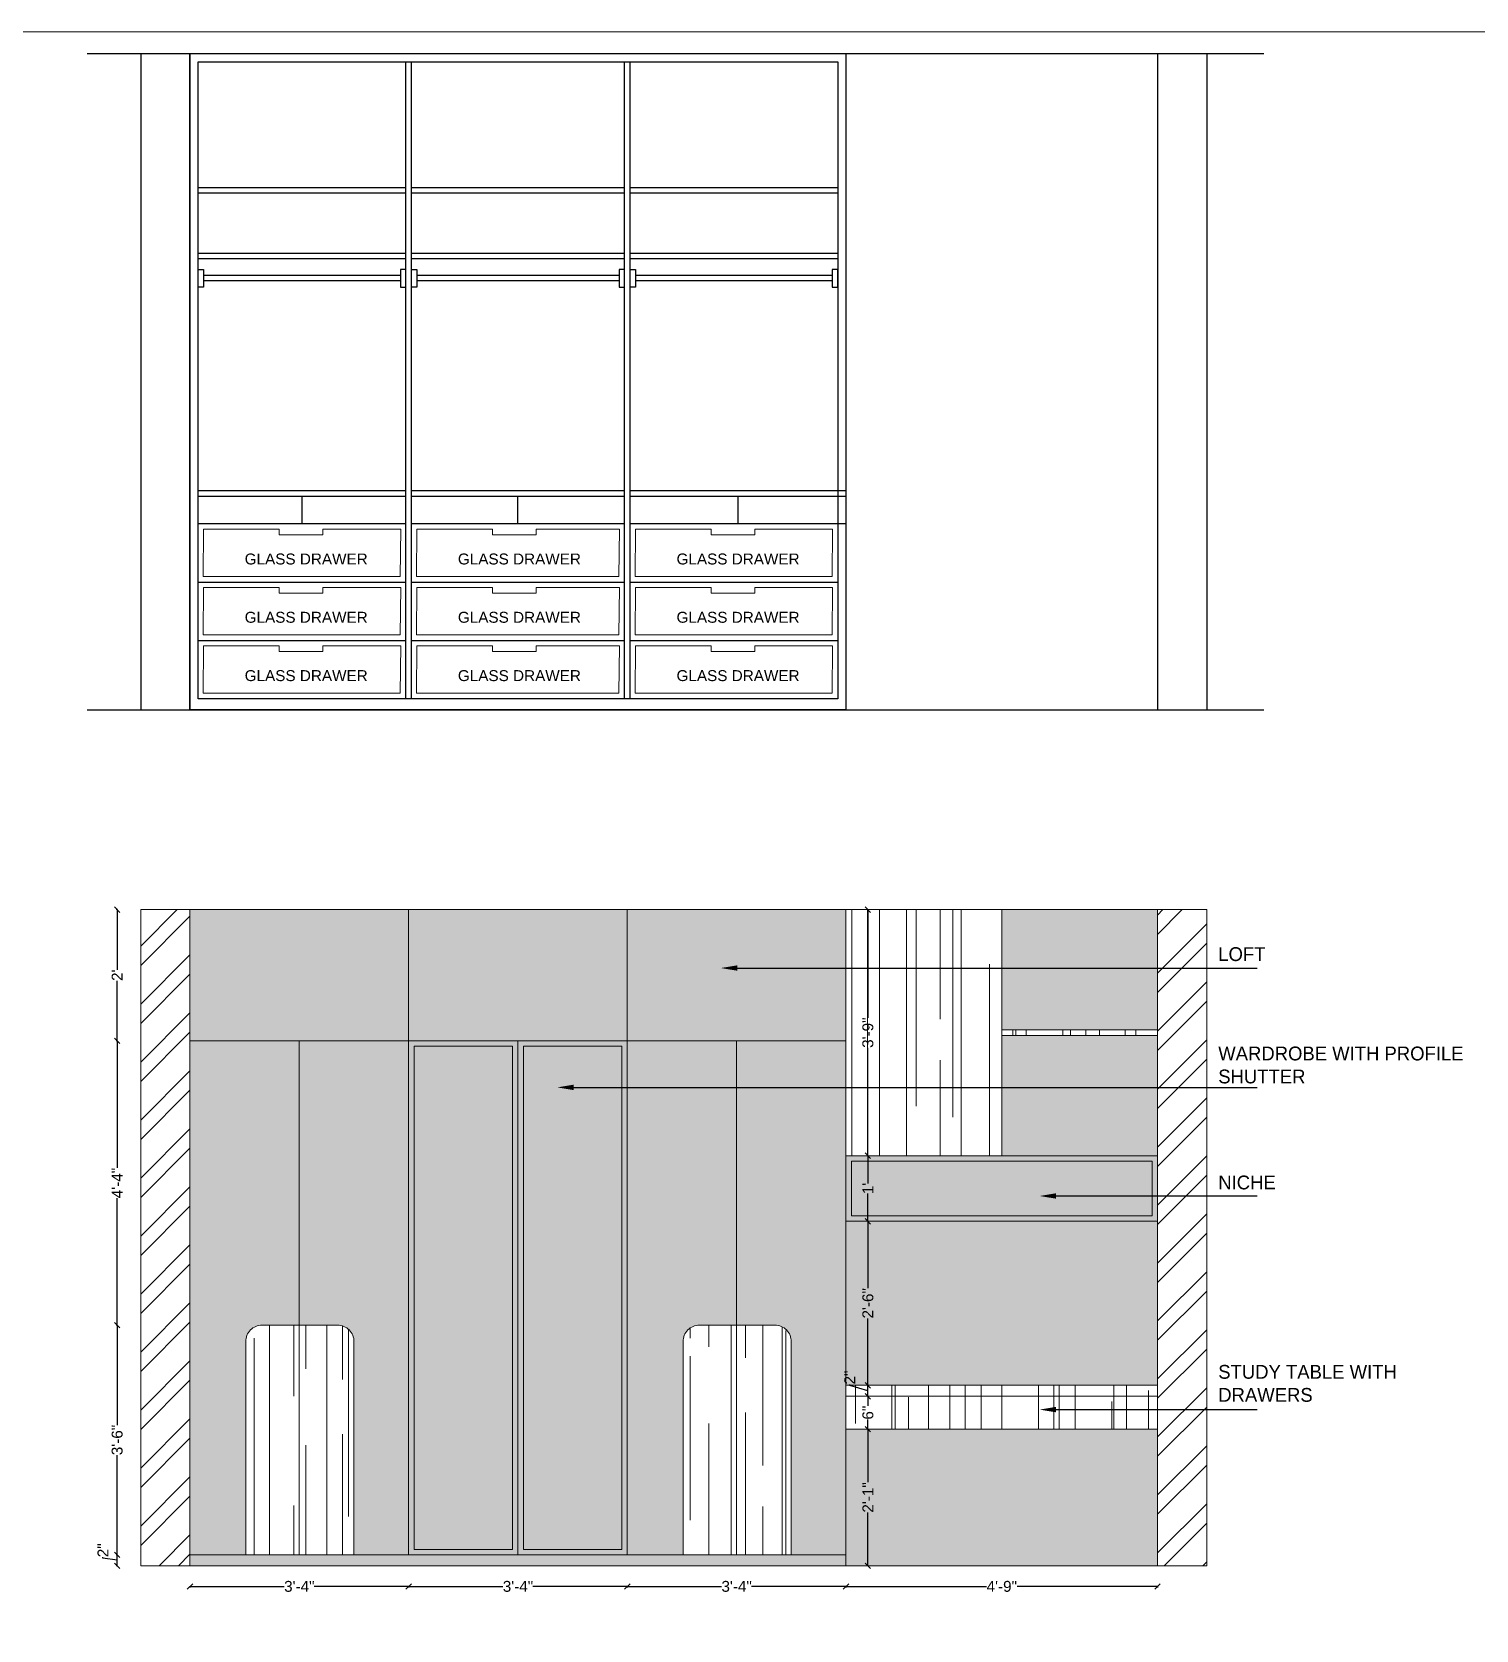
# Model space of a CAD drawing. Header units: inches. Extents: x 15448 to 46480, y -8154 to 0.
# Drawn here: x 16640.1 to 16904.2, y -3888.8 to -3596.5 of the extents above; entities that cross this region are included whole.
import ezdxf
from ezdxf import colors
from ezdxf.entities.mleader import LeaderData, LeaderLine
from ezdxf.math import Vec2, Vec3

# ---------------------------------------------------------------- set-up
doc = ezdxf.new("R2010")
doc.units = ezdxf.units.IN
doc.header["$MEASUREMENT"] = 0
doc.layers.add('IEL-HATCH-002', color=7, linetype='Continuous')
doc.styles.add('b.k', font='verdana.ttf')
doc.styles.add('HEMI', font='stylu.ttf')
doc.styles.get("Standard").update_dxf_attribs({"font": 'arial.ttf'})
doc.dimstyles.new('STANDARD$0', dxfattribs={"dimscale": 0, "dimtxt": 6, "dimasz": 3, "dimexe": 2, "dimexo": 2, "dimgap": 0, "dimtad": 0, "dimtih": 1, "dimtoh": 1, "dimdec": 1, "dimzin": 0, "dimdsep": 46, "dimlunit": 4, "dimtxsty": 'b.k', "dimcen": 2.5, "dimclrd": 256, "dimclre": 256, "dimclrt": 256, "dimadec": 0, "dimazin": 0, "dimtfac": 1, "dimtdec": 1, "dimtofl": 0, "dimtmove": 2, "dimatfit": 2, "dimfxl": 1, "dimfrac": 2, "dimtolj": 1, "dimtzin": 0, "dimlwd": 9, "dimlwe": 9, "dimarcsym": 0})
pattern_1 = [(90, (-192.033, 0), (-10, 22), [150, -20, 50, -10]), (90, (-197.033, 13.3), (-13.3, -10), [30, -3.3, 60, -7.5]), (90, (-200.533, 5), (-6.7, 52), [80, -14, 40, -10])]

# ---------------------------------------------------------------- blocks, each defined once
blk = doc.blocks.new('_Oblique')
at = {"color": 0, "linetype": 'ByBlock', "lineweight": -2}
blk.add_line((-0.5, -0.5), (0.5, 0.5), dxfattribs=at)
blk = doc.blocks.new('*D280')
at = {"color": 1, "lineweight": -2, "transparency": 16777216}
for p, q in [((16668.97, -3880.76), (16668.97, -3880.98)), ((16668.97, -3880.8), (16686.22, -3880.8)), ((16708.97, -3880.8), (16691.71, -3880.8)), ((16708.97, -3880.76), (16708.97, -3880.98))]:
    blk.add_line(p, q, dxfattribs=at)
at = {"layer": 'Defpoints', "color": 0, "transparency": 16777216}
for p in [(16668.97, -3877.02), (16708.97, -3877.02), (16708.97, -3880.8)]:
    blk.add_point(p, dxfattribs=at)
at = {"color": 1, "lineweight": -2, "transparency": 16777216, "rotation": 180}
blk.add_blockref('_Oblique', (16668.97, -3880.8), dxfattribs=at)
at = {"color": 1, "lineweight": -2, "transparency": 16777216}
blk.add_blockref('_Oblique', (16708.97, -3880.8), dxfattribs=at)
at = {"color": 1, "lineweight": 5, "transparency": 16777216, "insert": (16688.97, -3880.8), "char_height": 2, "attachment_point": 5}
blk.add_mtext('\\A1;3\'-4"', dxfattribs=at)
blk = doc.blocks.new('*D281')
at = {"color": 1, "lineweight": -2, "transparency": 16777216}
for p, q in [((16708.97, -3880.76), (16708.97, -3880.98)), ((16708.97, -3880.8), (16726.22, -3880.8)), ((16748.97, -3880.8), (16731.71, -3880.8)), ((16748.97, -3880.76), (16748.97, -3880.98))]:
    blk.add_line(p, q, dxfattribs=at)
at = {"layer": 'Defpoints', "color": 0, "transparency": 16777216}
for p in [(16748.97, -3875.02), (16708.97, -3877.02), (16748.97, -3880.8)]:
    blk.add_point(p, dxfattribs=at)
at = {"color": 1, "lineweight": -2, "transparency": 16777216, "rotation": 180}
blk.add_blockref('_Oblique', (16708.97, -3880.8), dxfattribs=at)
at = {"color": 1, "lineweight": -2, "transparency": 16777216}
blk.add_blockref('_Oblique', (16748.97, -3880.8), dxfattribs=at)
at = {"color": 1, "lineweight": 5, "transparency": 16777216, "insert": (16728.97, -3880.8), "char_height": 2, "attachment_point": 5}
blk.add_mtext('\\A1;3\'-4"', dxfattribs=at)
blk = doc.blocks.new('*D282')
at = {"color": 1, "lineweight": -2, "transparency": 16777216}
for p, q in [((16748.97, -3880.76), (16748.97, -3880.98)), ((16748.97, -3880.8), (16766.22, -3880.8)), ((16788.97, -3880.8), (16771.71, -3880.8)), ((16788.97, -3880.76), (16788.97, -3880.98))]:
    blk.add_line(p, q, dxfattribs=at)
at = {"layer": 'Defpoints', "color": 0, "transparency": 16777216}
for p in [(16748.97, -3875.02), (16788.97, -3877.02), (16788.97, -3880.8)]:
    blk.add_point(p, dxfattribs=at)
at = {"color": 1, "lineweight": -2, "transparency": 16777216, "rotation": 180}
blk.add_blockref('_Oblique', (16748.97, -3880.8), dxfattribs=at)
at = {"color": 1, "lineweight": -2, "transparency": 16777216}
blk.add_blockref('_Oblique', (16788.97, -3880.8), dxfattribs=at)
at = {"color": 1, "lineweight": 5, "transparency": 16777216, "insert": (16768.97, -3880.8), "char_height": 2, "attachment_point": 5}
blk.add_mtext('\\A1;3\'-4"', dxfattribs=at)
blk = doc.blocks.new('*D283')
at = {"color": 1, "lineweight": -2, "transparency": 16777216}
for p, q in [((16788.97, -3880.76), (16788.97, -3880.98)), ((16788.97, -3880.8), (16814.68, -3880.8)), ((16845.97, -3880.8), (16820.26, -3880.8)), ((16845.97, -3880.76), (16845.97, -3880.98))]:
    blk.add_line(p, q, dxfattribs=at)
at = {"layer": 'Defpoints', "color": 0, "transparency": 16777216}
for p in [(16788.97, -3877.02), (16845.97, -3877.02), (16845.97, -3880.8)]:
    blk.add_point(p, dxfattribs=at)
at = {"color": 1, "lineweight": -2, "transparency": 16777216, "rotation": 180}
blk.add_blockref('_Oblique', (16788.97, -3880.8), dxfattribs=at)
at = {"color": 1, "lineweight": -2, "transparency": 16777216}
blk.add_blockref('_Oblique', (16845.97, -3880.8), dxfattribs=at)
at = {"color": 1, "lineweight": 5, "transparency": 16777216, "insert": (16817.47, -3880.8), "char_height": 2, "attachment_point": 5}
blk.add_mtext('\\A1;4\'-9"', dxfattribs=at)
blk = doc.blocks.new('*D284')
at = {"color": 1, "lineweight": -2, "transparency": 16777216}
for p, q in [((16653.05, -3875.63), (16653.05, -3875.45)), ((16655.69, -3875.02), (16655.47, -3875.02)), ((16655.65, -3877.02), (16655.65, -3875.02)), ((16655.65, -3876.02), (16653.05, -3875.63)), ((16655.69, -3877.02), (16655.47, -3877.02))]:
    blk.add_line(p, q, dxfattribs=at)
at = {"layer": 'Defpoints', "color": 0, "transparency": 16777216}
for p in [(16655.65, -3875.02), (16668.97, -3875.02), (16668.97, -3877.02)]:
    blk.add_point(p, dxfattribs=at)
at = {"color": 1, "lineweight": -2, "transparency": 16777216}
for p, rotation in [((16655.65, -3875.02), 90), ((16655.65, -3877.02), 270)]:
    blk.add_blockref('_Oblique', p, dxfattribs=dict(at, rotation=rotation))
at = {"color": 1, "lineweight": 5, "transparency": 16777216, "insert": (16653.05, -3874.19), "char_height": 2, "attachment_point": 5, "rotation": 90}
blk.add_mtext('\\A1;2"', dxfattribs=at)
blk = doc.blocks.new('*D285')
at = {"color": 1, "lineweight": -2, "transparency": 16777216}
for p, q in [((16655.69, -3833.02), (16655.47, -3833.02)), ((16655.65, -3833.02), (16655.65, -3851.28)), ((16655.65, -3875.02), (16655.65, -3856.77)), ((16655.69, -3875.02), (16655.47, -3875.02))]:
    blk.add_line(p, q, dxfattribs=at)
at = {"layer": 'Defpoints', "color": 0, "transparency": 16777216}
for p in [(16655.65, -3833.02), (16689.07, -3833.02), (16668.97, -3875.02)]:
    blk.add_point(p, dxfattribs=at)
at = {"color": 1, "lineweight": -2, "transparency": 16777216}
for p, rotation in [((16655.65, -3833.02), 90), ((16655.65, -3875.02), 270)]:
    blk.add_blockref('_Oblique', p, dxfattribs=dict(at, rotation=rotation))
at = {"color": 1, "lineweight": 5, "transparency": 16777216, "insert": (16655.65, -3854.02), "char_height": 2, "attachment_point": 5, "rotation": 90}
blk.add_mtext('\\A1;3\'-6"', dxfattribs=at)
blk = doc.blocks.new('*D286')
at = {"color": 1, "lineweight": -2, "transparency": 16777216}
for p, q in [((16655.69, -3781.02), (16655.47, -3781.02)), ((16655.65, -3781.02), (16655.65, -3804.24)), ((16655.65, -3833.02), (16655.65, -3809.81)), ((16655.69, -3833.02), (16655.47, -3833.02))]:
    blk.add_line(p, q, dxfattribs=at)
at = {"layer": 'Defpoints', "color": 0, "transparency": 16777216}
for p in [(16655.65, -3781.02), (16688.97, -3781.02), (16689.07, -3833.02)]:
    blk.add_point(p, dxfattribs=at)
at = {"color": 1, "lineweight": -2, "transparency": 16777216}
for p, rotation in [((16655.65, -3781.02), 90), ((16655.65, -3833.02), 270)]:
    blk.add_blockref('_Oblique', p, dxfattribs=dict(at, rotation=rotation))
at = {"color": 1, "lineweight": 5, "transparency": 16777216, "insert": (16655.65, -3807.02), "char_height": 2, "attachment_point": 5, "rotation": 90}
blk.add_mtext('\\A1;4\'-4"', dxfattribs=at)
blk = doc.blocks.new('*D287')
at = {"color": 1, "lineweight": -2, "transparency": 16777216}
for p, q in [((16655.69, -3757.02), (16655.47, -3757.02)), ((16655.65, -3757.02), (16655.65, -3768)), ((16655.65, -3781.02), (16655.65, -3770.05)), ((16655.69, -3781.02), (16655.47, -3781.02))]:
    blk.add_line(p, q, dxfattribs=at)
at = {"layer": 'Defpoints', "color": 0, "transparency": 16777216}
for p in [(16655.65, -3757.02), (16668.97, -3757.02), (16688.97, -3781.02)]:
    blk.add_point(p, dxfattribs=at)
at = {"color": 1, "lineweight": -2, "transparency": 16777216}
for p, rotation in [((16655.65, -3757.02), 90), ((16655.65, -3781.02), 270)]:
    blk.add_blockref('_Oblique', p, dxfattribs=dict(at, rotation=rotation))
at = {"color": 1, "lineweight": 5, "transparency": 16777216, "insert": (16655.65, -3769.02), "char_height": 2, "attachment_point": 5, "rotation": 90}
blk.add_mtext("\\A1;2'", dxfattribs=at)
blk = doc.blocks.new('*D290')
at = {"color": 1, "lineweight": -2, "transparency": 16777216}
for p, q in [((16792.94, -3852.02), (16793.16, -3852.02)), ((16792.98, -3852.02), (16792.98, -3861.76)), ((16792.98, -3877.02), (16792.98, -3867.29)), ((16792.94, -3877.02), (16793.16, -3877.02))]:
    blk.add_line(p, q, dxfattribs=at)
at = {"layer": 'Defpoints', "color": 0, "transparency": 16777216}
for p in [(16788.97, -3852.02), (16792.98, -3852.02), (16788.97, -3877.02)]:
    blk.add_point(p, dxfattribs=at)
at = {"color": 1, "lineweight": -2, "transparency": 16777216}
for p, rotation in [((16792.98, -3852.02), 90), ((16792.98, -3877.02), 270)]:
    blk.add_blockref('_Oblique', p, dxfattribs=dict(at, rotation=rotation))
at = {"color": 1, "lineweight": 5, "transparency": 16777216, "insert": (16792.98, -3864.52), "char_height": 2, "attachment_point": 5, "rotation": 90}
blk.add_mtext('\\A1;2\'-1"', dxfattribs=at)
blk = doc.blocks.new('*D291')
at = {"color": 1, "lineweight": -2, "transparency": 16777216}
for p, q in [((16792.98, -3846.02), (16793.16, -3846.02)), ((16792.98, -3846.02), (16792.98, -3847.78)), ((16792.94, -3852.02), (16793.16, -3852.02)), ((16792.98, -3852.02), (16792.98, -3850.27))]:
    blk.add_line(p, q, dxfattribs=at)
at = {"layer": 'Defpoints', "color": 0, "transparency": 16777216}
for p in [(16792.98, -3846.02), (16792.98, -3846.02), (16788.97, -3852.02)]:
    blk.add_point(p, dxfattribs=at)
at = {"color": 1, "lineweight": -2, "transparency": 16777216}
for p, rotation in [((16792.98, -3846.02), 90), ((16792.98, -3852.02), 270)]:
    blk.add_blockref('_Oblique', p, dxfattribs=dict(at, rotation=rotation))
at = {"color": 1, "lineweight": 5, "transparency": 16777216, "insert": (16792.98, -3849.02), "char_height": 2, "attachment_point": 5, "rotation": 90}
blk.add_mtext('\\A1;6"', dxfattribs=at)
blk = doc.blocks.new('*D292')
at = {"color": 1, "lineweight": -2, "transparency": 16777216}
for p, q in [((16792.94, -3814.02), (16793.16, -3814.02)), ((16792.98, -3814.02), (16792.98, -3826.26)), ((16792.98, -3844.02), (16792.98, -3831.79)), ((16792.98, -3844.02), (16793.16, -3844.02))]:
    blk.add_line(p, q, dxfattribs=at)
at = {"layer": 'Defpoints', "color": 0, "transparency": 16777216}
for p in [(16788.97, -3814.02), (16792.98, -3814.02), (16792.98, -3844.02)]:
    blk.add_point(p, dxfattribs=at)
at = {"color": 1, "lineweight": -2, "transparency": 16777216}
for p, rotation in [((16792.98, -3814.02), 90), ((16792.98, -3844.02), 270)]:
    blk.add_blockref('_Oblique', p, dxfattribs=dict(at, rotation=rotation))
at = {"color": 1, "lineweight": 5, "transparency": 16777216, "insert": (16792.98, -3829.02), "char_height": 2, "attachment_point": 5, "rotation": 90}
blk.add_mtext('\\A1;2\'-6"', dxfattribs=at)
blk = doc.blocks.new('*D293')
at = {"color": 1, "lineweight": -2, "transparency": 16777216}
for p, q in [((16792.94, -3802.02), (16793.16, -3802.02)), ((16792.98, -3802.02), (16792.98, -3807.11)), ((16792.98, -3814.02), (16792.98, -3808.94)), ((16792.94, -3814.02), (16793.16, -3814.02))]:
    blk.add_line(p, q, dxfattribs=at)
at = {"layer": 'Defpoints', "color": 0, "transparency": 16777216}
for p in [(16788.97, -3802.02), (16792.98, -3802.02), (16788.97, -3814.02)]:
    blk.add_point(p, dxfattribs=at)
at = {"color": 1, "lineweight": -2, "transparency": 16777216}
for p, rotation in [((16792.98, -3802.02), 90), ((16792.98, -3814.02), 270)]:
    blk.add_blockref('_Oblique', p, dxfattribs=dict(at, rotation=rotation))
at = {"color": 1, "lineweight": 5, "transparency": 16777216, "insert": (16792.98, -3808.02), "char_height": 2, "attachment_point": 5, "rotation": 90}
blk.add_mtext("\\A1;1'", dxfattribs=at)
blk = doc.blocks.new('*D294')
at = {"color": 1, "lineweight": -2, "transparency": 16777216}
for p, q in [((16792.94, -3757.02), (16793.16, -3757.02)), ((16792.98, -3757.02), (16792.98, -3776.78)), ((16792.98, -3802.02), (16792.98, -3782.27)), ((16792.94, -3802.02), (16793.16, -3802.02))]:
    blk.add_line(p, q, dxfattribs=at)
at = {"layer": 'Defpoints', "color": 0, "transparency": 16777216}
for p in [(16788.97, -3757.02), (16792.98, -3757.02), (16788.97, -3802.02)]:
    blk.add_point(p, dxfattribs=at)
at = {"color": 1, "lineweight": -2, "transparency": 16777216}
for p, rotation in [((16792.98, -3757.02), 90), ((16792.98, -3802.02), 270)]:
    blk.add_blockref('_Oblique', p, dxfattribs=dict(at, rotation=rotation))
at = {"color": 1, "lineweight": 5, "transparency": 16777216, "insert": (16792.98, -3779.52), "char_height": 2, "attachment_point": 5, "rotation": 90}
blk.add_mtext('\\A1;3\'-9"', dxfattribs=at)
blk = doc.blocks.new('*D310')
at = {"color": 1, "lineweight": -2, "transparency": 16777216}
for p, q in [((16789.66, -3844.03), (16789.66, -3843.85)), ((16792.98, -3845.02), (16789.66, -3844.03)), ((16793.02, -3844.02), (16792.8, -3844.02)), ((16792.94, -3846.02), (16793.16, -3846.02)), ((16792.98, -3846.02), (16792.98, -3844.02))]:
    blk.add_line(p, q, dxfattribs=at)
at = {"layer": 'Defpoints', "color": 0, "transparency": 16777216}
for p in [(16788.97, -3846.02), (16792.98, -3844.02), (16793.16, -3844.02)]:
    blk.add_point(p, dxfattribs=at)
at = {"color": 1, "lineweight": -2, "transparency": 16777216}
for p, rotation in [((16792.98, -3844.02), 90), ((16792.98, -3846.02), 270)]:
    blk.add_blockref('_Oblique', p, dxfattribs=dict(at, rotation=rotation))
at = {"color": 1, "lineweight": 5, "transparency": 16777216, "insert": (16789.66, -3842.59), "char_height": 2, "attachment_point": 5, "rotation": 90}
blk.add_mtext('\\A1;2"', dxfattribs=at)

msp = doc.modelspace()

# ---------------------------------------------------------------- hatches: boundary and pattern name
at = {"layer": 'IEL-HATCH-002', "lineweight": 5, "true_color": 0xed1f24, "transparency": 33554687}
h = msp.add_hatch(dxfattribs=at)
h.set_pattern_fill('ANSI32', color=240, scale=20, angle=180)
h.set_pattern_definition([(225, (-192.033, 0), (5.303301, -5.303301), []), (225, (-195.5685, 4e-16), (5.303301, -5.303301), [])])
h.paths.add_polyline_path([(16668.97, -3757.02), (16659.97, -3757.02), (16659.97, -3877.02), (16668.97, -3877.02)])
h.paths.add_polyline_path([(16854.97, -3757.02), (16845.97, -3757.02), (16845.97, -3877.02), (16854.97, -3877.02)])
at = {"layer": 'IEL-HATCH-002', "lineweight": 5, "true_color": 0xf5efeb, "transparency": 33554687}
h = msp.add_hatch(color=7, dxfattribs=at)
h.dxf.hatch_style = 1
h.paths.add_polyline_path([(16708.97, -3757.02), (16668.97, -3757.02), (16668.97, -3781.02), (16708.97, -3781.02)])
h.paths.add_polyline_path([(16748.97, -3757.02), (16708.97, -3757.02), (16708.97, -3781.02), (16748.97, -3781.02)])
h.paths.add_polyline_path([(16788.97, -3757.02), (16748.97, -3757.02), (16748.97, -3781.02), (16788.97, -3781.02)])
at = {"layer": 'IEL-HATCH-002', "lineweight": 5, "true_color": 0x9d754d, "transparency": 33554687}
h = msp.add_hatch(dxfattribs=at)
h.set_pattern_fill('AR-RROOF', color=35, scale=10, angle=90)
h.paths.add_polyline_path([(16817.47, -3757.02), (16788.97, -3757.02), (16788.97, -3802.02), (16817.47, -3802.02)])
at = {"layer": 'IEL-HATCH-002', "lineweight": 5, "true_color": 0xf5efeb, "transparency": 33554687}
h = msp.add_hatch(color=7, dxfattribs=at)
h.dxf.hatch_style = 1
h.paths.add_polyline_path([(16845.97, -3780.02), (16817.47, -3780.02), (16817.47, -3802.02), (16845.97, -3802.02)])
h.paths.add_polyline_path([(16845.97, -3757.02), (16817.47, -3757.02), (16817.47, -3779.02), (16845.97, -3779.02)])
at = {"layer": 'IEL-HATCH-002', "lineweight": 5, "true_color": 0x9d754d, "transparency": 33554687}
h = msp.add_hatch(dxfattribs=at)
h.set_pattern_fill('AR-RROOF', color=35, scale=10, angle=90)
h.paths.add_polyline_path([(16845.97, -3779.02), (16817.47, -3779.02), (16817.47, -3780.02), (16845.97, -3780.02)])
at = {"layer": 'IEL-HATCH-002', "lineweight": 5, "true_color": 0xf5efeb, "transparency": 33554687}
h = msp.add_hatch(color=7, dxfattribs=at)
h.dxf.hatch_style = 1
h.paths.add_polyline_path([(16708.97, -3781.02), (16688.97, -3781.02), (16688.97, -3833.02), (16695.97, -3833.02, -0.414214), (16698.97, -3836.02), (16698.97, -3875.02), (16708.97, -3875.02)])
h.paths.add_polyline_path([(16688.97, -3781.02), (16668.97, -3781.02), (16668.97, -3875.02), (16679.16, -3875.02), (16679.16, -3836.02, -0.414214), (16682.16, -3833.02), (16688.97, -3833.02)])
at = {"layer": 'IEL-HATCH-002', "lineweight": 5, "true_color": 0x636466, "transparency": 33554687}
h = msp.add_hatch(color=251, dxfattribs=at)
h.dxf.hatch_style = 1
h.paths.add_polyline_path([(16728.97, -3781.02), (16708.97, -3781.02), (16708.97, -3875.02), (16728.97, -3875.02)])
h.paths.add_polyline_path([(16727.97, -3874.02), (16709.97, -3874.02), (16709.97, -3782.02), (16727.97, -3782.02)], flags=16)
at = {"layer": 'IEL-HATCH-002', "lineweight": 5, "transparency": 33554687}
h = msp.add_hatch(color=256, dxfattribs=at)
h.dxf.hatch_style = 1
h.set_gradient(color1=(99, 100, 102), color2=(248, 246, 176), name='INVCYLINDER')
h.paths.add_polyline_path([(16727.97, -3782.02), (16709.97, -3782.02), (16709.97, -3874.02), (16727.97, -3874.02)])
h.paths.add_polyline_path([(16747.97, -3782.02), (16729.97, -3782.02), (16729.97, -3874.02), (16747.97, -3874.02)])
at = {"layer": 'IEL-HATCH-002', "lineweight": 5, "true_color": 0x636466, "transparency": 33554687}
h = msp.add_hatch(color=251, dxfattribs=at)
h.dxf.hatch_style = 1
h.paths.add_polyline_path([(16748.97, -3781.02), (16728.97, -3781.02), (16728.97, -3875.02), (16748.97, -3875.02)])
h.paths.add_polyline_path([(16729.97, -3782.02), (16747.97, -3782.02), (16747.97, -3874.02), (16729.97, -3874.02)], flags=16)
at = {"layer": 'IEL-HATCH-002', "lineweight": 5, "true_color": 0xf5efeb, "transparency": 33554687}
h = msp.add_hatch(color=7, dxfattribs=at)
h.dxf.hatch_style = 1
h.paths.add_polyline_path([(16788.97, -3781.02), (16768.97, -3781.02), (16768.97, -3833.02), (16775.97, -3833.02, -0.414214), (16778.97, -3836.02), (16778.97, -3875.02), (16788.97, -3875.02)])
h.paths.add_polyline_path([(16768.97, -3781.02), (16748.97, -3781.02), (16748.97, -3875.02), (16759.16, -3875.02), (16759.16, -3836.02, -0.414214), (16762.16, -3833.02), (16768.97, -3833.02)])
at = {"layer": 'IEL-HATCH-002', "lineweight": 5, "true_color": 0xbf9d7d, "transparency": 33554687}
h = msp.add_hatch(color=33, dxfattribs=at)
h.dxf.hatch_style = 1
h.paths.add_polyline_path([(16845.97, -3802.02), (16788.97, -3802.02), (16788.97, -3814.02), (16845.97, -3814.02)])
h.paths.add_polyline_path([(16789.97, -3813.02), (16789.97, -3803.02), (16844.97, -3803.02), (16844.97, -3813.02)], flags=16)
at = {"layer": 'IEL-HATCH-002', "lineweight": 5, "true_color": 0xbd9a7a, "transparency": 33554687}
h = msp.add_hatch(color=33, dxfattribs=at)
h.dxf.hatch_style = 1
h.paths.add_polyline_path([(16844.97, -3803.02), (16789.97, -3803.02), (16789.97, -3813.02), (16844.97, -3813.02)])
at = {"layer": 'IEL-HATCH-002', "lineweight": 5, "true_color": 0xf5efeb, "transparency": 33554687}
h = msp.add_hatch(color=7, dxfattribs=at)
h.dxf.hatch_style = 1
h.paths.add_polyline_path([(16845.97, -3814.02), (16788.97, -3814.02), (16788.97, -3844.02), (16845.97, -3844.02)])
h.paths.add_polyline_path([(16845.97, -3852.02), (16788.97, -3852.02), (16788.97, -3877.02), (16845.97, -3877.02)])
at = {"layer": 'IEL-HATCH-002', "lineweight": 5, "true_color": 0x9d754d, "transparency": 33554687}
h = msp.add_hatch(dxfattribs=at)
h.set_pattern_fill('AR-RROOF', color=35, scale=10, angle=90)
h.set_pattern_definition(pattern_1)
h.paths.add_polyline_path([(16698.97, -3836.02, 0.414214), (16695.97, -3833.02), (16688.97, -3833.02), (16688.97, -3875.02), (16698.97, -3875.02)])
h.paths.add_polyline_path([(16688.97, -3833.02), (16682.16, -3833.02, 0.414214), (16679.16, -3836.02), (16679.16, -3875.02), (16688.97, -3875.02)])
h = msp.add_hatch(dxfattribs=at)
h.set_pattern_fill('AR-RROOF', color=35, scale=10, angle=90)
h.set_pattern_definition(pattern_1)
h.paths.add_polyline_path([(16768.97, -3833.02), (16762.16, -3833.02, 0.414214), (16759.16, -3836.02), (16759.16, -3875.02), (16768.97, -3875.02)])
h.paths.add_polyline_path([(16778.97, -3836.02, 0.414214), (16775.97, -3833.02), (16768.97, -3833.02), (16768.97, -3875.02), (16778.97, -3875.02)])
h = msp.add_hatch(dxfattribs=at)
h.set_pattern_fill('AR-RROOF', color=35, scale=10, angle=90)
h.set_pattern_definition(pattern_1)
h.paths.add_polyline_path([(16845.97, -3846.02), (16817.47, -3846.02), (16817.47, -3852.02), (16845.97, -3852.02)])
h.paths.add_polyline_path([(16817.47, -3846.02), (16788.97, -3846.02), (16788.97, -3852.02), (16817.47, -3852.02)])
h.paths.add_polyline_path([(16845.97, -3844.02), (16788.97, -3844.02), (16788.97, -3846.02), (16845.97, -3846.02)])
at = {"layer": 'IEL-HATCH-002', "lineweight": 5, "true_color": 0xf5efeb, "transparency": 33554687}
h = msp.add_hatch(color=7, dxfattribs=at)
h.dxf.hatch_style = 1
h.paths.add_polyline_path([(16788.97, -3875.02), (16668.97, -3875.02), (16668.97, -3877.02), (16788.97, -3877.02)])

# ---------------------------------------------------------------- linework, layer by layer
for p, q in [((16650.14, -3600.45), (16865.39, -3600.45)), ((16659.97, -3600.45), (16659.97, -3720.45)), ((16668.97, -3600.45), (16668.97, -3720.45)), ((16668.97, -3600.45), (16788.97, -3600.45)), ((16668.97, -3720.45), (16668.97, -3600.45)), ((16788.97, -3600.45), (16788.97, -3720.45)), ((16845.97, -3600.45), (16845.97, -3720.45)), ((16854.97, -3600.45), (16854.97, -3720.45)), ((16708.47, -3718.45), (16708.47, -3601.95)), ((16709.47, -3718.45), (16709.47, -3601.95)), ((16748.47, -3718.45), (16748.47, -3601.95)), ((16749.47, -3718.45), (16749.47, -3601.95)), ((16708.47, -3680.45), (16670.47, -3680.45)), ((16708.47, -3681.45), (16670.47, -3681.45)), ((16689.47, -3686.45), (16689.47, -3681.45)), ((16748.47, -3680.45), (16709.47, -3680.45)), ((16748.47, -3681.45), (16709.47, -3681.45)), ((16728.97, -3686.45), (16728.97, -3681.45)), ((16788.97, -3680.45), (16749.47, -3680.45)), ((16788.97, -3681.45), (16749.47, -3681.45)), ((16769.22, -3686.45), (16769.22, -3681.45)), ((16708.47, -3686.45), (16670.47, -3686.45)), ((16748.47, -3686.45), (16709.47, -3686.45)), ((16788.97, -3686.45), (16749.47, -3686.45)), ((16670.47, -3697.12), (16708.47, -3697.12)), ((16709.47, -3697.12), (16748.47, -3697.12)), ((16749.47, -3697.12), (16787.47, -3697.12)), ((16670.47, -3707.78), (16708.47, -3707.78)), ((16709.47, -3707.78), (16748.47, -3707.78)), ((16749.47, -3707.78), (16787.47, -3707.78)), ((16650.14, -3720.45), (16865.39, -3720.45)), ((16788.97, -3720.45), (16668.97, -3720.45))]:
    msp.add_line(p, q)
at = {"lineweight": 5}
for p, q in [((16659.97, -3877.02), (16659.97, -3757.02)), ((16659.97, -3757.02), (16854.97, -3757.02)), ((16668.97, -3877.02), (16668.97, -3757.02)), ((16708.97, -3757.02), (16708.97, -3875.02)), ((16748.97, -3757.02), (16748.97, -3875.02)), ((16788.97, -3877.02), (16788.97, -3757.02)), ((16817.47, -3802.02), (16817.47, -3757.02)), ((16845.97, -3757.02), (16845.97, -3877.02)), ((16854.97, -3757.02), (16854.97, -3877.02)), ((16817.47, -3779.02), (16845.97, -3779.02)), ((16668.97, -3781.02), (16788.97, -3781.02)), ((16688.97, -3781.02), (16688.97, -3875.02)), ((16728.97, -3781.02), (16728.97, -3875.02)), ((16768.97, -3781.02), (16768.97, -3875.02)), ((16817.47, -3780.02), (16845.97, -3780.02)), ((16788.97, -3802.02), (16845.97, -3802.02)), ((16788.97, -3814.02), (16845.97, -3814.02)), ((16788.97, -3844.02), (16845.97, -3844.02)), ((16788.97, -3846.02), (16845.97, -3846.02)), ((16817.47, -3852.02), (16817.47, -3846.02)), ((16788.97, -3852.02), (16845.97, -3852.02)), ((16668.97, -3875.02), (16788.97, -3875.02)), ((16659.97, -3877.02), (16854.97, -3877.02))]:
    msp.add_line(p, q, dxfattribs=at)
for points in [[(16312.5, -3596.5), (17975.24, -3596.5), (17975.24, -4221.5), (16312.5, -4221.5)], [(16709.97, -3782.02), (16727.97, -3782.02), (16727.97, -3874.02), (16709.97, -3874.02)], [(16729.97, -3782.02), (16747.97, -3782.02), (16747.97, -3874.02), (16729.97, -3874.02)], [(16788.97, -3814.02), (16845.97, -3814.02), (16845.97, -3802.02), (16788.97, -3802.02)], [(16789.97, -3813.02), (16844.97, -3813.02), (16844.97, -3803.02), (16789.97, -3803.02)]]:
    msp.add_lwpolyline(points, close=True, dxfattribs=at)
for points in [[(16670.47, -3601.95), (16787.47, -3601.95), (16787.47, -3718.45), (16670.47, -3718.45)], [(16670.47, -3639.96), (16671.47, -3639.96), (16671.47, -3643.19), (16670.47, -3643.19)], [(16708.47, -3639.96), (16707.47, -3639.96), (16707.47, -3643.19), (16708.47, -3643.19)], [(16709.47, -3639.96), (16710.47, -3639.96), (16710.47, -3643.19), (16709.47, -3643.19)], [(16748.47, -3639.96), (16747.47, -3639.96), (16747.47, -3643.19), (16748.47, -3643.19)], [(16749.47, -3639.96), (16750.47, -3639.96), (16750.47, -3643.19), (16749.47, -3643.19)], [(16787.47, -3639.96), (16786.47, -3639.96), (16786.47, -3643.19), (16787.47, -3643.19)]]:
    msp.add_lwpolyline(points, close=True)
for points in [[(16670.47, -3624.95), (16708.47, -3624.95)], [(16670.47, -3625.95), (16708.47, -3625.95)], [(16709.47, -3624.95), (16748.47, -3624.95)], [(16709.47, -3625.95), (16748.47, -3625.95)], [(16749.47, -3624.95), (16787.47, -3624.95)], [(16749.47, -3625.95), (16787.47, -3625.95)], [(16670.47, -3636.95), (16708.47, -3636.95)], [(16670.47, -3637.95), (16708.47, -3637.95)], [(16709.47, -3636.95), (16748.47, -3636.95)], [(16709.47, -3637.95), (16748.47, -3637.95)], [(16749.47, -3636.95), (16787.47, -3636.95)], [(16749.47, -3637.95), (16787.47, -3637.95)], [(16671.47, -3640.95), (16707.47, -3640.95)], [(16710.47, -3640.95), (16747.47, -3640.95)], [(16750.47, -3640.95), (16786.47, -3640.95)], [(16671.47, -3641.95), (16707.47, -3641.95)], [(16710.47, -3641.95), (16747.47, -3641.95)], [(16750.47, -3641.95), (16786.47, -3641.95)]]:
    msp.add_lwpolyline(points)
at = {"color": 152, "lineweight": 5, "true_color": 0x2776bb}
for points in [[(16685.3, -3688.45), (16693.3, -3688.45), (16693.3, -3687.45), (16707.51, -3687.45), (16707.43, -3696.12), (16671.38, -3696.12), (16671.47, -3687.45), (16685.3, -3687.45)], [(16724.3, -3688.45), (16732.3, -3688.45), (16732.3, -3687.45), (16747.51, -3687.45), (16747.43, -3696.12), (16710.38, -3696.12), (16710.47, -3687.45), (16724.3, -3687.45)], [(16764.3, -3688.45), (16772.3, -3688.45), (16772.3, -3687.45), (16786.51, -3687.45), (16786.43, -3696.12), (16750.38, -3696.12), (16750.47, -3687.45), (16764.3, -3687.45)], [(16685.3, -3699.12), (16693.3, -3699.12), (16693.3, -3698.12), (16707.51, -3698.12), (16707.43, -3706.78), (16671.38, -3706.78), (16671.47, -3698.12), (16685.3, -3698.12)], [(16724.3, -3699.12), (16732.3, -3699.12), (16732.3, -3698.12), (16747.51, -3698.12), (16747.43, -3706.78), (16710.38, -3706.78), (16710.47, -3698.12), (16724.3, -3698.12)], [(16764.3, -3699.12), (16772.3, -3699.12), (16772.3, -3698.12), (16786.51, -3698.12), (16786.43, -3706.78), (16750.38, -3706.78), (16750.47, -3698.12), (16764.3, -3698.12)], [(16685.3, -3709.78), (16693.3, -3709.78), (16693.3, -3708.78), (16707.51, -3708.78), (16707.43, -3717.45), (16671.38, -3717.45), (16671.47, -3708.78), (16685.3, -3708.78)], [(16724.3, -3709.78), (16732.3, -3709.78), (16732.3, -3708.78), (16747.51, -3708.78), (16747.43, -3717.45), (16710.38, -3717.45), (16710.47, -3708.78), (16724.3, -3708.78)], [(16764.3, -3709.78), (16772.3, -3709.78), (16772.3, -3708.78), (16786.51, -3708.78), (16786.43, -3717.45), (16750.38, -3717.45), (16750.47, -3708.78), (16764.3, -3708.78)]]:
    msp.add_lwpolyline(points, close=True, dxfattribs=at)
at = {"lineweight": 5}
for points in [[(16698.97, -3875.02), (16698.97, -3836.02, 0.414214), (16695.97, -3833.02), (16682.16, -3833.02, 0.414214), (16679.16, -3836.02), (16679.16, -3875.02)], [(16778.97, -3875.02), (16778.97, -3836.02, 0.414214), (16775.97, -3833.02), (16762.16, -3833.02, 0.414214), (16759.16, -3836.02), (16759.16, -3875.02)]]:
    msp.add_lwpolyline(points, format="xyb", dxfattribs=at)

# ---------------------------------------------------------------- texts
at = {"color": 240, "lineweight": 5, "true_color": 0xed1f24, "char_height": 2, "attachment_point": 1}
for insert in [(16673.24, -3691.89), (16712.24, -3691.89), (16752.24, -3691.89), (16673.24, -3702.55), (16712.24, -3702.55), (16752.24, -3702.55), (16673.24, -3713.22), (16712.24, -3713.22), (16752.24, -3713.22)]:
    msp.add_mtext_dynamic_manual_height_columns('\\pxqc;GLASS DRAWER', width=33.9786, gutter_width=18.23, heights=[0], dxfattribs=dict(at, insert=insert))
at = {"color": 5, "lineweight": 5, "width": 47.182, "attachment_point": 1, "rotation": 359.9906, "style": 'HEMI'}
for s, insert, char_height in [('LOFT', (16857.07, -3763.89), 2.527), ('WARDROBE WITH PROFILE SHUTTER', (16857.07, -3782.06), 2.5271), ('NICHE', (16857.07, -3805.65), 2.527), ('STUDY TABLE WITH DRAWERS', (16857.07, -3840.29), 2.5271)]:
    msp.add_mtext(s, dxfattribs=dict(at, insert=insert, char_height=char_height))

# ---------------------------------------------------------------- dimensions: what is measured, and where the dimension line sits
at = {"lineweight": 5}
for base, p1, p2, picture, middle in [((16655.65, -3757.02), (16688.97, -3781.02), (16668.97, -3757.02), '*D287', (16655.65, -3769.02)), ((16792.98, -3757.02), (16788.97, -3802.02), (16788.97, -3757.02), '*D294', (16792.98, -3779.52)), ((16655.65, -3781.02), (16689.07, -3833.02), (16688.97, -3781.02), '*D286', (16655.65, -3807.02)), ((16792.98, -3802.02), (16788.97, -3814.02), (16788.97, -3802.02), '*D293', (16792.98, -3808.02)), ((16792.98, -3814.02), (16792.98, -3844.02), (16788.97, -3814.02), '*D292', (16792.98, -3829.02)), ((16655.65, -3833.02), (16668.97, -3875.02), (16689.07, -3833.02), '*D285', (16655.65, -3854.02)), ((16792.98, -3844.02), (16788.97, -3846.02), (16793.16, -3844.02), '*D310', (16789.66, -3843.76)), ((16792.98, -3846.02), (16788.97, -3852.02), (16792.98, -3846.02), '*D291', (16792.98, -3849.02)), ((16792.98, -3852.02), (16788.97, -3877.02), (16788.97, -3852.02), '*D290', (16792.98, -3864.52))]:
    dim = msp.add_linear_dim(base=base, p1=p1, p2=p2, angle=90, dimstyle='STANDARD$0', override={"dimscale": 1, "dimtxt": 2, "dimasz": 1, "dimexe": 0.18, "dimexo": 0.0625, "dimgap": 0.09, "dimtih": 0, "dimtoh": 0, "dimdec": 0, "dimtxsty": 'Standard', "dimblk": 'Oblique', "dimcen": 0.09, "dimclrd": 1, "dimclre": 1, "dimclrt": 1, "dimtdec": 0, "dimtmove": 1, "dimatfit": 3, "dimldrblk": 'Oblique', "dimfxl": 0.03937, "dimfxlon": 1, "dimfrac": 0, "dimlwd": 65534, "dimlwe": 65534, "dimarcsym": 1}, dxfattribs=at)
    dim.commit()
    dim.dimension.update_dxf_attribs({"geometry": picture, "text_midpoint": middle})
dim = msp.add_linear_dim(base=(16655.65, -3875.02), p1=(16668.97, -3877.02), p2=(16668.97, -3875.02), angle=90, dimstyle='STANDARD$0', override={"dimscale": 1, "dimtxt": 2, "dimasz": 1, "dimexe": 0.18, "dimexo": 0.0625, "dimgap": 0.09, "dimtih": 0, "dimtoh": 0, "dimdec": 0, "dimtxsty": 'Standard', "dimblk": 'Oblique', "dimcen": 0.09, "dimclrd": 1, "dimclre": 1, "dimclrt": 1, "dimtdec": 0, "dimtmove": 1, "dimatfit": 3, "dimldrblk": 'Oblique', "dimfxl": 0.03937, "dimfxlon": 1, "dimfrac": 0, "dimlwd": 65534, "dimlwe": 65534, "dimarcsym": 1}, dxfattribs=at)
dim.commit()
dim.dimension.update_dxf_attribs({"geometry": '*D284', "text_midpoint": (16653.05, -3875.36), "dimtype": 160})
for base, p1, p2, picture, middle in [((16748.97, -3880.8), (16708.97, -3877.02), (16748.97, -3875.02), '*D281', (16728.97, -3880.8)), ((16788.97, -3880.8), (16748.97, -3875.02), (16788.97, -3877.02), '*D282', (16768.97, -3880.8)), ((16708.97, -3880.8), (16668.97, -3877.02), (16708.97, -3877.02), '*D280', (16688.97, -3880.8)), ((16845.97, -3880.8), (16788.97, -3877.02), (16845.97, -3877.02), '*D283', (16817.47, -3880.8))]:
    dim = msp.add_linear_dim(base=base, p1=p1, p2=p2, dimstyle='STANDARD$0', override={"dimscale": 1, "dimtxt": 2, "dimasz": 1, "dimexe": 0.18, "dimexo": 0.0625, "dimgap": 0.09, "dimtih": 0, "dimtoh": 0, "dimdec": 0, "dimtxsty": 'Standard', "dimblk": 'Oblique', "dimcen": 0.09, "dimclrd": 1, "dimclre": 1, "dimclrt": 1, "dimtdec": 0, "dimtmove": 1, "dimatfit": 3, "dimldrblk": 'Oblique', "dimfxl": 0.03937, "dimfxlon": 1, "dimfrac": 0, "dimlwd": 65534, "dimlwe": 65534, "dimarcsym": 1}, dxfattribs=at)
    dim.commit()
    dim.dimension.update_dxf_attribs({"geometry": picture, "text_midpoint": middle})

# ---------------------------------------------------------------- leaders
at = {"color": 5, "lineweight": 5}
ml = msp.add_multileader_mtext('Standard', dxfattribs=at)
ml.set_content('', color=5)
ml.set_leader_properties()
ml.build(insert=Vec2(0, 0))
ml.multileader.update_dxf_attribs({"text_right_attachment_type": 6, "dogleg_length": 0.36, "arrow_head_size": 3})
ctx = ml.context
ctx.base_point, ctx.char_height, ctx.arrow_head_size, ctx.landing_gap_size, ctx.plane_origin = Vec3(16864.19, -3767.7), 0.18, 3, 0.09, Vec3(16814.82, -3767.7)
ctx.right_attachment = 6
notes = []
notes.append((ctx, [(0, (1, 1, 0), (16863.83, -3767.7), (1, 0), 0.36, [(0, [(16766.09, -3767.7)], 0, [])])]))
ctx.mtext.insert, ctx.mtext.flow_direction = Vec3(16864.28, -3767.61), 5
ml = msp.add_multileader_mtext('Standard', dxfattribs=at)
ml.set_content('', color=5)
ml.set_leader_properties()
ml.build(insert=Vec2(0, 0))
ml.multileader.update_dxf_attribs({"text_right_attachment_type": 6, "dogleg_length": 0.36, "arrow_head_size": 3})
ctx = ml.context
ctx.base_point, ctx.char_height, ctx.arrow_head_size, ctx.landing_gap_size, ctx.plane_origin = Vec3(16864.19, -3789.53), 0.18, 3, 0.09, Vec3(16814.82, -3789.53)
ctx.right_attachment = 6
notes.append((ctx, [(0, (1, 1, 0), (16863.83, -3789.53), (1, 0), 0.36, [(0, [(16736.15, -3789.53)], 0, [])])]))
ctx.mtext.insert, ctx.mtext.flow_direction = Vec3(16864.28, -3789.44), 5
ml = msp.add_multileader_mtext('Standard', dxfattribs=at)
ml.set_content('', color=5)
ml.set_leader_properties()
ml.build(insert=Vec2(0, 0))
ml.multileader.update_dxf_attribs({"text_right_attachment_type": 6, "dogleg_length": 0.36, "arrow_head_size": 3})
ctx = ml.context
ctx.base_point, ctx.char_height, ctx.arrow_head_size, ctx.landing_gap_size, ctx.plane_origin = Vec3(16864.19, -3809.39), 0.18, 3, 0.09, Vec3(16814.82, -3809.39)
ctx.right_attachment = 6
notes.append((ctx, [(0, (1, 1, 0), (16863.83, -3809.39), (1, 0), 0.36, [(0, [(16824.39, -3809.39)], 0, [])])]))
ctx.mtext.insert, ctx.mtext.flow_direction = Vec3(16864.28, -3809.3), 5
ml = msp.add_multileader_mtext('Standard', dxfattribs=at)
ml.set_content('', color=5)
ml.set_leader_properties()
ml.build(insert=Vec2(0, 0))
ml.multileader.update_dxf_attribs({"text_right_attachment_type": 6, "dogleg_length": 0.36, "arrow_head_size": 3})
ctx = ml.context
ctx.base_point, ctx.char_height, ctx.arrow_head_size, ctx.landing_gap_size, ctx.plane_origin = Vec3(16864.19, -3848.46), 0.18, 3, 0.09, Vec3(16814.82, -3848.46)
ctx.right_attachment = 6
notes.append((ctx, [(0, (1, 1, 0), (16863.83, -3848.46), (1, 0), 0.36, [(0, [(16824.39, -3848.46)], 0, [])])]))
ctx.mtext.insert, ctx.mtext.flow_direction = Vec3(16864.28, -3848.37), 5
for ctx, leaders in notes:
    for number, flags, end, landing, length, lines in leaders:
        leader = LeaderData()
        leader.index, (leader.has_last_leader_line, leader.has_dogleg_vector, leader.attachment_direction) = number, flags
        leader.last_leader_point, leader.dogleg_vector, leader.dogleg_length = Vec3(end), Vec3(landing), length
        for number, points, colour, breaks in lines:
            line = LeaderLine()
            line.index, line.vertices, line.color, line.breaks = number, Vec3.list(points), colors.encode_raw_color(colour), breaks
            leader.lines.append(line)
        ctx.leaders.append(leader)

doc.saveas('drawing.dxf')
